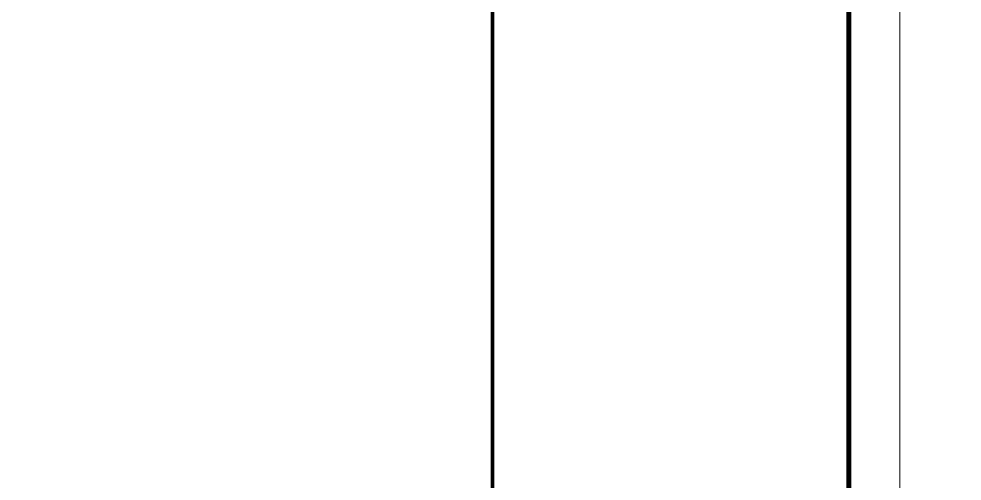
# Model space of a CAD drawing. Extents: x 2803505 to 5851001, y -1372902 to 24339.
# Drawn here: x 3697207 to 3715736, y -852988 to -843914 of the extents above; entities that cross this region are included whole.
import ezdxf
from ezdxf.xclip import XClip

# ---------------------------------------------------------------- set-up
doc = ezdxf.new("R2010")
doc.units = 0
doc.header["$LTSCALE"] = 1000
doc.header["$MEASUREMENT"] = 0
doc.header["$XCLIPFRAME"] = 2
doc.linetypes.add('DOTE', pattern=[2.42, 2, -0.2, 0.02, -0.2])
doc.layers.get('0').update_dxf_attribs({"linetype": 'CONTINUOUS'})
doc.layers.add('!!电气', color=1, linetype='CONTINUOUS')
doc.layers.add('DOTE', color=19, linetype='DOTE', lineweight=9)
doc.layers.add('图框', color=147, linetype='CONTINUOUS', lineweight=20)

# ---------------------------------------------------------------- blocks, each defined once
blk = doc.blocks.new('A$C1435328E')
at = {"layer": '图框', "const_width": 70}
blk.add_lwpolyline([(-7000, -700), (-7000, 56700)], dxfattribs=at)
blk = doc.blocks.new('A$C74D73064')
at = {"layer": 'DOTE', "color": 252}
blk.add_line((196116, 54519), (-86385, 54519), dxfattribs=at)

msp = doc.modelspace()

# ---------------------------------------------------------------- linework, layer by layer
at = {"layer": '图框'}
msp.add_lwpolyline([(3630411.1, -808053.6), (3714511.1, -808053.6), (3714511.1, -867453.6), (3630411.1, -867453.6)], close=True, dxfattribs=at)
at = {"layer": '图框', "const_width": 100}
msp.add_lwpolyline([(3713511.1, -866453.6), (3713511.1, -809053.6), (3632911.1, -809053.6), (3632911.1, -866453.6)], close=True, dxfattribs=at)

# ---------------------------------------------------------------- block references
at = {"layer": '!!电气'}
msp.add_blockref('A$C1435328E', (3713511.1, -865753.6), dxfattribs=at)
at = {"color": 252}
ref = msp.add_blockref('A$C74D73064', (3714796.2, -900311.3), dxfattribs=at)
XClip(ref).set_block_clipping_path([(-72082.5976296387, 50822.2577331646), (-18082.6107620973, 70322.2577319878)])

doc.saveas('drawing.dxf')
